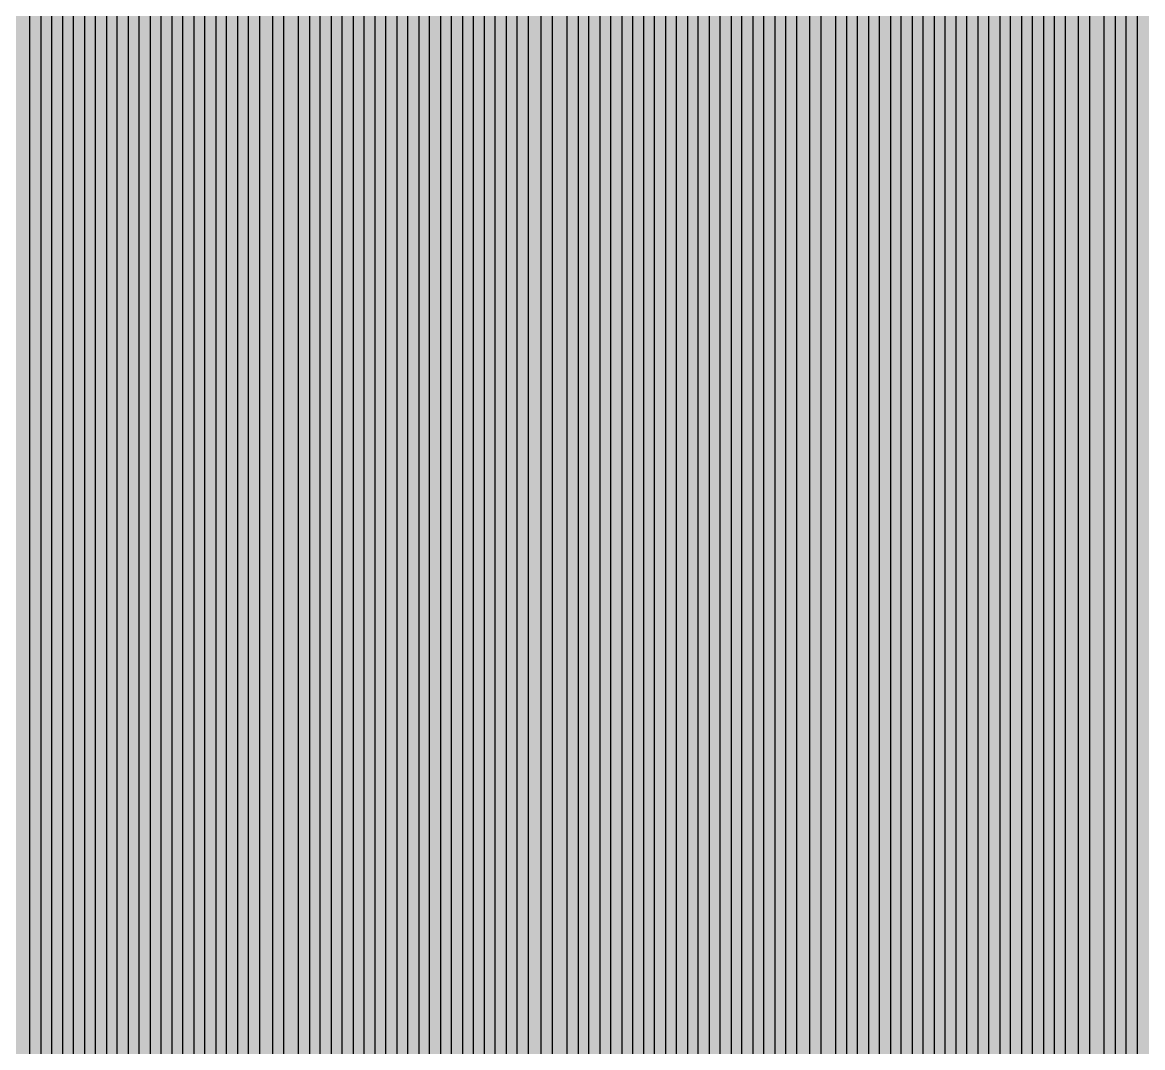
# Model space of a CAD drawing. Header units: metres. Extents: x -7220 to 10980, y -29667 to 1833.
# Drawn here: x 1880.4 to 2239, y -15556.4 to -15228.3 of the extents above; entities that cross this region are included whole.
import ezdxf

# ---------------------------------------------------------------- set-up
doc = ezdxf.new("R2010")
doc.units = ezdxf.units.M
doc.layers.add('Metal1', color=4, linetype='CONTINUOUS')
doc.layers.add('Polyimide', color=7, linetype='CONTINUOUS')

msp = doc.modelspace()

# ---------------------------------------------------------------- hatches: boundary and pattern name
at = {"layer": 'Polyimide'}
msp.add_hatch(color=7, dxfattribs=at).paths.add_polyline_path([(4099.45, -13861.55), (4142.64, -14152.77), (4214.18, -14438.35), (4313.36, -14715.55), (4439.24, -14981.69), (4590.59, -15234.21), (4765.97, -15470.68), (4963.68, -15688.82), (5181.82, -15886.53), (5418.29, -16061.91), (5670.81, -16213.26), (5936.95, -16339.14), (6214.15, -16438.32), (6499.73, -16509.85), (6790.95, -16553.05), (7085, -16567.5), (9980.38, -16567.5), (10058.79, -16571.35), (10136.45, -16582.87), (10212.6, -16601.95), (10286.52, -16628.4), (10357.49, -16661.96), (10424.83, -16702.32), (10487.89, -16749.09), (10546.06, -16801.81), (10598.78, -16859.98), (10645.55, -16923.04), (10685.91, -16990.38), (10719.48, -17061.35), (10745.93, -17135.27), (10765, -17211.43), (10776.52, -17289.08), (10780.38, -17367.5), (10780.38, -21957.3), (10741.61, -22012.91), (10705.97, -22070.59), (10673.58, -22130.14), (10644.53, -22191.39), (10618.92, -22254.16), (10596.82, -22318.25), (10578.3, -22383.46), (10563.41, -22449.6), (10552.21, -22516.46), (10544.72, -22583.84), (10540.97, -22651.53), (10540.97, -22719.32), (10544.72, -22787.01), (10552.21, -22854.38), (10563.41, -22921.24), (10578.3, -22987.38), (10596.82, -23052.6), (10618.92, -23116.68), (10644.53, -23179.45), (10673.58, -23240.71), (10705.97, -23300.26), (10741.61, -23357.93), (10780.38, -23413.54), (10780.38, -28667.5), (10776.52, -28745.91), (10765, -28823.57), (10745.93, -28899.73), (10719.48, -28973.65), (10685.91, -29044.62), (10645.55, -29111.96), (10598.78, -29175.01), (10546.06, -29233.19), (10487.89, -29285.91), (10424.83, -29332.68), (10357.49, -29373.04), (10286.52, -29406.6), (10212.6, -29433.05), (10136.45, -29452.13), (10058.79, -29463.65), (9980.38, -29467.5), (-6219.63, -29467.5), (-6298.04, -29463.65), (-6375.7, -29452.13), (-6451.85, -29433.05), (-6525.77, -29406.6), (-6596.74, -29373.04), (-6664.08, -29332.68), (-6727.14, -29285.91), (-6785.31, -29233.19), (-6838.03, -29175.01), (-6884.8, -29111.96), (-6925.16, -29044.62), (-6958.73, -28973.65), (-6985.18, -28899.73), (-7004.25, -28823.57), (-7015.77, -28745.91), (-7019.63, -28667.5), (-7019.63, -23426.32), (-6979.36, -23370.07), (-6942.33, -23311.63), (-6908.66, -23251.2), (-6878.45, -23188.96), (-6851.81, -23125.12), (-6828.81, -23059.88), (-6809.53, -22993.44), (-6794.04, -22926.02), (-6782.37, -22857.83), (-6774.57, -22789.09), (-6770.67, -22720.02), (-6770.67, -22650.84), (-6774.57, -22581.77), (-6782.37, -22513.03), (-6794.04, -22444.84), (-6809.53, -22377.42), (-6828.81, -22310.98), (-6851.81, -22245.74), (-6878.45, -22181.89), (-6908.66, -22119.66), (-6942.33, -22059.22), (-6979.36, -22000.79), (-7019.63, -21944.54), (-7019.63, -17367.5), (-7015.77, -17289.08), (-7004.25, -17211.43), (-6985.18, -17135.27), (-6958.73, -17061.35), (-6925.16, -16990.38), (-6884.8, -16923.04), (-6838.03, -16859.98), (-6785.31, -16801.81), (-6727.14, -16749.09), (-6664.08, -16702.32), (-6596.74, -16661.96), (-6525.77, -16628.4), (-6451.85, -16601.95), (-6375.7, -16582.87), (-6298.04, -16571.35), (-6219.63, -16567.5), (-3314, -16567.5), (-3019.95, -16553.05), (-2728.73, -16509.85), (-2443.15, -16438.32), (-2165.95, -16339.14), (-1899.81, -16213.26), (-1647.29, -16061.91), (-1410.82, -15886.53), (-1192.68, -15688.82), (-994.97, -15470.68), (-819.59, -15234.21), (-668.24, -14981.69), (-542.36, -14715.55), (-443.18, -14438.35), (-371.64, -14152.77), (-328.45, -13861.55), (-314, -13567.5), (-314, -13373.48), (-317.45, -13328.11), (-327.72, -13283.78), (-344.58, -13241.52), (-367.63, -13202.3), (-396.35, -13167.01), (-430.08, -13136.47), (-468.03, -13111.38), (-509.35, -13092.32), (-509.35, -13092.32), (-578.18, -13061.27), (-642.2, -13021.24), (-700.26, -12972.96), (-751.3, -12917.31), (-794.39, -12855.3), (-828.74, -12788.06), (-853.73, -12716.8), (-868.91, -12642.84), (-874, -12567.5), (-868.91, -12492.16), (-853.73, -12418.19), (-828.74, -12346.94), (-794.39, -12279.7), (-751.3, -12217.69), (-700.26, -12162.04), (-642.2, -12113.76), (-578.18, -12073.73), (-509.35, -12042.68), (-509.35, -12042.68), (-468.03, -12023.62), (-430.08, -11998.53), (-396.35, -11967.99), (-367.63, -11932.7), (-344.58, -11893.47), (-327.72, -11851.21), (-317.45, -11806.89), (-314, -11761.52), (-314, -11074.31), (-317.45, -11028.94), (-327.72, -10984.62), (-344.58, -10942.36), (-367.63, -10903.13), (-396.35, -10867.84), (-430.08, -10837.3), (-468.03, -10812.21), (-509.35, -10793.16), (-509.35, -10793.16), (-578.18, -10762.1), (-642.2, -10722.07), (-700.26, -10673.8), (-751.3, -10618.15), (-794.39, -10556.13), (-828.74, -10488.89), (-853.73, -10417.64), (-868.91, -10343.67), (-874, -10268.33), (-868.91, -10192.99), (-853.73, -10119.03), (-828.74, -10047.77), (-794.39, -9980.53), (-751.3, -9918.52), (-700.26, -9862.87), (-642.2, -9814.59), (-578.18, -9774.56), (-509.35, -9743.51), (-509.35, -9743.51), (-468.03, -9724.45), (-430.08, -9699.36), (-396.35, -9668.82), (-367.63, -9633.53), (-344.58, -9594.31), (-327.72, -9552.05), (-317.45, -9507.72), (-314, -9462.35), (-314, -8775.14), (-317.45, -8729.78), (-327.72, -8685.45), (-344.58, -8643.19), (-367.63, -8603.96), (-396.35, -8568.68), (-430.08, -8538.14), (-468.03, -8513.05), (-509.35, -8493.99), (-509.35, -8493.99), (-578.18, -8462.94), (-642.2, -8422.91), (-700.26, -8374.63), (-751.3, -8318.98), (-794.39, -8256.97), (-828.74, -8189.73), (-853.73, -8118.47), (-868.91, -8044.5), (-874, -7969.17), (-868.91, -7893.83), (-853.73, -7819.86), (-828.74, -7748.61), (-794.39, -7681.36), (-751.3, -7619.35), (-700.26, -7563.7), (-642.2, -7515.42), (-578.18, -7475.4), (-509.35, -7444.34), (-509.35, -7444.34), (-468.03, -7425.28), (-430.08, -7400.2), (-396.35, -7369.66), (-367.63, -7334.37), (-344.58, -7295.14), (-327.72, -7252.88), (-317.45, -7208.56), (-314, -7163.19), (-314, -6475.98), (-317.45, -6430.61), (-327.72, -6386.29), (-344.58, -6344.02), (-367.63, -6304.8), (-396.35, -6269.51), (-430.08, -6238.97), (-468.03, -6213.88), (-509.35, -6194.82), (-509.35, -6194.82), (-578.18, -6163.77), (-642.2, -6123.74), (-700.26, -6075.46), (-751.3, -6019.81), (-794.39, -5957.8), (-828.74, -5890.56), (-853.73, -5819.31), (-868.91, -5745.34), (-874, -5670), (-868.91, -5594.66), (-853.73, -5520.69), (-828.74, -5449.44), (-794.39, -5382.2), (-751.3, -5320.19), (-700.26, -5264.54), (-642.2, -5216.26), (-578.18, -5176.23), (-509.35, -5145.18), (-509.35, -5145.18), (-468.03, -5126.12), (-430.08, -5101.03), (-396.35, -5070.49), (-367.63, -5035.2), (-344.58, -4995.98), (-327.72, -4953.71), (-317.45, -4909.39), (-314, -4864.02), (-314, 380), (-314, 1532.5), (-269, 1532.5), (-268.78, 1525.63), (-268.1, 1518.79), (-266.98, 1512.02), (-265.42, 1505.32), (-263.43, 1498.75), (-261.01, 1492.32), (-258.17, 1486.06), (-254.93, 1480), (-251.3, 1474.17), (-247.3, 1468.58), (-242.94, 1463.27), (-238.25, 1458.25), (-233.23, 1453.56), (-227.92, 1449.2), (-222.33, 1445.2), (-216.5, 1441.57), (-210.44, 1438.33), (-204.18, 1435.49), (-197.75, 1433.07), (-191.18, 1431.08), (-184.48, 1429.52), (-177.71, 1428.4), (-170.87, 1427.72), (-164, 1427.5), (-157.13, 1427.72), (-150.29, 1428.4), (-143.52, 1429.52), (-136.82, 1431.08), (-130.25, 1433.07), (-123.82, 1435.49), (-117.56, 1438.33), (-111.5, 1441.57), (-105.67, 1445.2), (-100.08, 1449.2), (-94.77, 1453.56), (-89.75, 1458.25), (-85.06, 1463.27), (-80.7, 1468.58), (-76.7, 1474.17), (-73.07, 1480), (-69.83, 1486.06), (-66.99, 1492.32), (-64.57, 1498.75), (-62.58, 1505.32), (-61.02, 1512.02), (-59.9, 1518.79), (-59.22, 1525.63), (-59, 1532.5), (1786, 1532.5), (3835, 1532.5), (3835.21, 1539.04), (3835.86, 1545.55), (3836.92, 1552.01), (3838.41, 1558.38), (3840.31, 1564.64), (3842.61, 1570.77), (3845.31, 1576.73), (3848.4, 1582.5), (3851.85, 1588.06), (3855.66, 1593.38), (3859.82, 1598.43), (3864.29, 1603.21), (3869.07, 1607.68), (3874.12, 1611.84), (3879.44, 1615.65), (3885, 1619.1), (3890.77, 1622.19), (3896.73, 1624.89), (3902.86, 1627.19), (3909.12, 1629.09), (3915.49, 1630.58), (3921.95, 1631.64), (3928.46, 1632.29), (3935, 1632.5), (3941.54, 1632.29), (3948.05, 1631.64), (3954.51, 1630.58), (3960.88, 1629.09), (3967.14, 1627.19), (3973.27, 1624.89), (3979.23, 1622.19), (3985, 1619.1), (3990.56, 1615.65), (3995.88, 1611.84), (4000.93, 1607.68), (4005.71, 1603.21), (4010.18, 1598.43), (4014.34, 1593.38), (4018.15, 1588.06), (4021.6, 1582.5), (4024.69, 1576.73), (4027.39, 1570.77), (4029.69, 1564.64), (4031.59, 1558.38), (4033.08, 1552.01), (4034.14, 1545.55), (4034.79, 1539.04), (4035, 1532.5), (4085, 1532.5), (4085, 380), (4085, 330), (4085, -4864.02), (4088.45, -4909.39), (4098.72, -4953.71), (4115.58, -4995.98), (4138.63, -5035.2), (4167.35, -5070.49), (4201.08, -5101.03), (4239.03, -5126.12), (4280.35, -5145.18), (4280.35, -5145.18), (4349.18, -5176.23), (4413.2, -5216.26), (4471.26, -5264.54), (4522.3, -5320.19), (4565.39, -5382.2), (4599.74, -5449.44), (4624.73, -5520.69), (4639.91, -5594.66), (4645, -5670), (4639.91, -5745.34), (4624.73, -5819.31), (4599.74, -5890.56), (4565.39, -5957.8), (4522.3, -6019.81), (4471.26, -6075.46), (4413.2, -6123.74), (4349.18, -6163.77), (4280.35, -6194.82), (4239.03, -6213.88), (4201.08, -6238.97), (4167.35, -6269.51), (4138.63, -6304.8), (4115.58, -6344.02), (4098.72, -6386.29), (4088.45, -6430.61), (4085, -6475.98), (4085, -13567.5), (4099.45, -13861.55)])

# ---------------------------------------------------------------- linework, layer by layer
at = {"layer": 'Metal1'}
for points in [[(1882.75, -15575.7), (1882.75, -15552.84), (1882.75, -15529.98), (1882.75, -15507.13), (1882.75, -15484.27), (1882.75, -15461.41), (1882.75, -15438.56), (1882.75, -15415.7), (1882.75, -15392.84), (1882.75, -15369.99), (1882.75, -15347.13), (1882.75, -15324.27), (1882.75, -15301.42), (1882.75, -15278.56), (1882.75, -15255.7), (1882.75, -15232.85), (1882.75, -15209.99)], [(1886.25, -15209.99), (1886.25, -15232.85), (1886.25, -15255.7), (1886.25, -15278.56), (1886.25, -15301.42), (1886.25, -15324.27), (1886.25, -15347.13), (1886.25, -15369.99), (1886.25, -15392.84), (1886.25, -15415.7), (1886.25, -15438.56), (1886.25, -15461.41), (1886.25, -15484.27), (1886.25, -15507.13), (1886.25, -15529.98), (1886.25, -15552.84), (1886.25, -15575.7)], [(1889.75, -15575.7), (1889.75, -15552.84), (1889.75, -15529.98), (1889.75, -15507.13), (1889.75, -15484.27), (1889.75, -15461.41), (1889.75, -15438.56), (1889.75, -15415.7), (1889.75, -15392.84), (1889.75, -15369.99), (1889.75, -15347.13), (1889.75, -15324.27), (1889.75, -15301.42), (1889.75, -15278.56), (1889.75, -15255.7), (1889.75, -15232.85), (1889.75, -15209.99)], [(1893.25, -15209.99), (1893.25, -15232.85), (1893.25, -15255.7), (1893.25, -15278.56), (1893.25, -15301.42), (1893.25, -15324.27), (1893.25, -15347.13), (1893.25, -15369.99), (1893.25, -15392.84), (1893.25, -15415.7), (1893.25, -15438.56), (1893.25, -15461.41), (1893.25, -15484.27), (1893.25, -15507.13), (1893.25, -15529.98), (1893.25, -15552.84), (1893.25, -15575.7)], [(1896.75, -15575.7), (1896.75, -15552.84), (1896.75, -15529.98), (1896.75, -15507.13), (1896.75, -15484.27), (1896.75, -15461.41), (1896.75, -15438.56), (1896.75, -15415.7), (1896.75, -15392.84), (1896.75, -15369.99), (1896.75, -15347.13), (1896.75, -15324.27), (1896.75, -15301.42), (1896.75, -15278.56), (1896.75, -15255.7), (1896.75, -15232.85), (1896.75, -15209.99)], [(1900.25, -15209.99), (1900.25, -15232.85), (1900.25, -15255.7), (1900.25, -15278.56), (1900.25, -15301.42), (1900.25, -15324.27), (1900.25, -15347.13), (1900.25, -15369.99), (1900.25, -15392.84), (1900.25, -15415.7), (1900.25, -15438.56), (1900.25, -15461.41), (1900.25, -15484.27), (1900.25, -15507.13), (1900.25, -15529.98), (1900.25, -15552.84), (1900.25, -15575.7)], [(1903.75, -15575.7), (1903.75, -15552.84), (1903.75, -15529.98), (1903.75, -15507.13), (1903.75, -15484.27), (1903.75, -15461.41), (1903.75, -15438.56), (1903.75, -15415.7), (1903.75, -15392.84), (1903.75, -15369.99), (1903.75, -15347.13), (1903.75, -15324.27), (1903.75, -15301.42), (1903.75, -15278.56), (1903.75, -15255.7), (1903.75, -15232.85), (1903.75, -15209.99)], [(1907.25, -15209.99), (1907.25, -15232.85), (1907.25, -15255.7), (1907.25, -15278.56), (1907.25, -15301.42), (1907.25, -15324.27), (1907.25, -15347.13), (1907.25, -15369.99), (1907.25, -15392.84), (1907.25, -15415.7), (1907.25, -15438.56), (1907.25, -15461.41), (1907.25, -15484.27), (1907.25, -15507.13), (1907.25, -15529.98), (1907.25, -15552.84), (1907.25, -15575.7)], [(1910.75, -15575.7), (1910.75, -15552.84), (1910.75, -15529.98), (1910.75, -15507.13), (1910.75, -15484.27), (1910.75, -15461.41), (1910.75, -15438.56), (1910.75, -15415.7), (1910.75, -15392.84), (1910.75, -15369.99), (1910.75, -15347.13), (1910.75, -15324.27), (1910.75, -15301.42), (1910.75, -15278.56), (1910.75, -15255.7), (1910.75, -15232.85), (1910.75, -15209.99)], [(1914.25, -15209.99), (1914.25, -15232.85), (1914.25, -15255.7), (1914.25, -15278.56), (1914.25, -15301.42), (1914.25, -15324.27), (1914.25, -15347.13), (1914.25, -15369.99), (1914.25, -15392.84), (1914.25, -15415.7), (1914.25, -15438.56), (1914.25, -15461.41), (1914.25, -15484.27), (1914.25, -15507.13), (1914.25, -15529.98), (1914.25, -15552.84), (1914.25, -15575.7)], [(1917.75, -15575.7), (1917.75, -15552.84), (1917.75, -15529.98), (1917.75, -15507.13), (1917.75, -15484.27), (1917.75, -15461.41), (1917.75, -15438.56), (1917.75, -15415.7), (1917.75, -15392.84), (1917.75, -15369.99), (1917.75, -15347.13), (1917.75, -15324.27), (1917.75, -15301.42), (1917.75, -15278.56), (1917.75, -15255.7), (1917.75, -15232.85), (1917.75, -15209.99)], [(1921.25, -15209.99), (1921.25, -15232.85), (1921.25, -15255.7), (1921.25, -15278.56), (1921.25, -15301.42), (1921.25, -15324.27), (1921.25, -15347.13), (1921.25, -15369.99), (1921.25, -15392.84), (1921.25, -15415.7), (1921.25, -15438.56), (1921.25, -15461.41), (1921.25, -15484.27), (1921.25, -15507.13), (1921.25, -15529.98), (1921.25, -15552.84), (1921.25, -15575.7)], [(1924.75, -15575.7), (1924.75, -15552.84), (1924.75, -15529.98), (1924.75, -15507.13), (1924.75, -15484.27), (1924.75, -15461.41), (1924.75, -15438.56), (1924.75, -15415.7), (1924.75, -15392.84), (1924.75, -15369.99), (1924.75, -15347.13), (1924.75, -15324.27), (1924.75, -15301.42), (1924.75, -15278.56), (1924.75, -15255.7), (1924.75, -15232.85), (1924.75, -15209.99)], [(1928.25, -15209.99), (1928.25, -15232.85), (1928.25, -15255.7), (1928.25, -15278.56), (1928.25, -15301.42), (1928.25, -15324.27), (1928.25, -15347.13), (1928.25, -15369.99), (1928.25, -15392.84), (1928.25, -15415.7), (1928.25, -15438.56), (1928.25, -15461.41), (1928.25, -15484.27), (1928.25, -15507.13), (1928.25, -15529.98), (1928.25, -15552.84), (1928.25, -15575.7)], [(1931.75, -15575.7), (1931.75, -15552.84), (1931.75, -15529.98), (1931.75, -15507.13), (1931.75, -15484.27), (1931.75, -15461.41), (1931.75, -15438.56), (1931.75, -15415.7), (1931.75, -15392.84), (1931.75, -15369.99), (1931.75, -15347.13), (1931.75, -15324.27), (1931.75, -15301.42), (1931.75, -15278.56), (1931.75, -15255.7), (1931.75, -15232.85), (1931.75, -15209.99)], [(1935.25, -15209.99), (1935.25, -15232.85), (1935.25, -15255.7), (1935.25, -15278.56), (1935.25, -15301.42), (1935.25, -15324.27), (1935.25, -15347.13), (1935.25, -15369.99), (1935.25, -15392.84), (1935.25, -15415.7), (1935.25, -15438.56), (1935.25, -15461.41), (1935.25, -15484.27), (1935.25, -15507.13), (1935.25, -15529.98), (1935.25, -15552.84), (1935.25, -15575.7)], [(1938.75, -15575.7), (1938.75, -15552.84), (1938.75, -15529.98), (1938.75, -15507.13), (1938.75, -15484.27), (1938.75, -15461.41), (1938.75, -15438.56), (1938.75, -15415.7), (1938.75, -15392.84), (1938.75, -15369.99), (1938.75, -15347.13), (1938.75, -15324.27), (1938.75, -15301.42), (1938.75, -15278.56), (1938.75, -15255.7), (1938.75, -15232.85), (1938.75, -15209.99)], [(1942.25, -15209.99), (1942.25, -15232.85), (1942.25, -15255.7), (1942.25, -15278.56), (1942.25, -15301.42), (1942.25, -15324.27), (1942.25, -15347.13), (1942.25, -15369.99), (1942.25, -15392.84), (1942.25, -15415.7), (1942.25, -15438.56), (1942.25, -15461.41), (1942.25, -15484.27), (1942.25, -15507.13), (1942.25, -15529.98), (1942.25, -15552.84), (1942.25, -15575.7)], [(1945.75, -15575.7), (1945.75, -15552.84), (1945.75, -15529.98), (1945.75, -15507.13), (1945.75, -15484.27), (1945.75, -15461.41), (1945.75, -15438.56), (1945.75, -15415.7), (1945.75, -15392.84), (1945.75, -15369.99), (1945.75, -15347.13), (1945.75, -15324.27), (1945.75, -15301.42), (1945.75, -15278.56), (1945.75, -15255.7), (1945.75, -15232.85), (1945.75, -15209.99)], [(1949.25, -15209.99), (1949.25, -15232.85), (1949.25, -15255.7), (1949.25, -15278.56), (1949.25, -15301.42), (1949.25, -15324.27), (1949.25, -15347.13), (1949.25, -15369.99), (1949.25, -15392.84), (1949.25, -15415.7), (1949.25, -15438.56), (1949.25, -15461.41), (1949.25, -15484.27), (1949.25, -15507.13), (1949.25, -15529.98), (1949.25, -15552.84), (1949.25, -15575.7)], [(1952.75, -15575.7), (1952.75, -15552.84), (1952.75, -15529.98), (1952.75, -15507.13), (1952.75, -15484.27), (1952.75, -15461.41), (1952.75, -15438.56), (1952.75, -15415.7), (1952.75, -15392.84), (1952.75, -15369.99), (1952.75, -15347.13), (1952.75, -15324.27), (1952.75, -15301.42), (1952.75, -15278.56), (1952.75, -15255.7), (1952.75, -15232.85), (1952.75, -15209.99)], [(1956.25, -15209.99), (1956.25, -15232.85), (1956.25, -15255.7), (1956.25, -15278.56), (1956.25, -15301.42), (1956.25, -15324.27), (1956.25, -15347.13), (1956.25, -15369.99), (1956.25, -15392.84), (1956.25, -15415.7), (1956.25, -15438.56), (1956.25, -15461.41), (1956.25, -15484.27), (1956.25, -15507.13), (1956.25, -15529.98), (1956.25, -15552.84), (1956.25, -15575.7)], [(1960.5, -15575.7), (1960.5, -15552.84), (1960.5, -15529.98), (1960.5, -15507.13), (1960.5, -15484.27), (1960.5, -15461.41), (1960.5, -15438.56), (1960.5, -15415.7), (1960.5, -15392.84), (1960.5, -15369.99), (1960.5, -15347.13), (1960.5, -15324.27), (1960.5, -15301.42), (1960.5, -15278.56), (1960.5, -15255.7), (1960.5, -15232.85), (1960.5, -15209.99)], [(1964, -15209.99), (1964, -15232.85), (1964, -15255.7), (1964, -15278.56), (1964, -15301.42), (1964, -15324.27), (1964, -15347.13), (1964, -15369.99), (1964, -15392.84), (1964, -15415.7), (1964, -15438.56), (1964, -15461.41), (1964, -15484.27), (1964, -15507.13), (1964, -15529.98), (1964, -15552.84), (1964, -15575.7)], [(1968.75, -15575.7), (1968.75, -15552.84), (1968.75, -15529.98), (1968.75, -15507.13), (1968.75, -15484.27), (1968.75, -15461.41), (1968.75, -15438.56), (1968.75, -15415.7), (1968.75, -15392.84), (1968.75, -15369.99), (1968.75, -15347.13), (1968.75, -15324.27), (1968.75, -15301.42), (1968.75, -15278.56), (1968.75, -15255.7), (1968.75, -15232.85), (1968.75, -15209.99)], [(1972.25, -15209.99), (1972.25, -15232.85), (1972.25, -15255.7), (1972.25, -15278.56), (1972.25, -15301.42), (1972.25, -15324.27), (1972.25, -15347.13), (1972.25, -15369.99), (1972.25, -15392.84), (1972.25, -15415.7), (1972.25, -15438.56), (1972.25, -15461.41), (1972.25, -15484.27), (1972.25, -15507.13), (1972.25, -15529.98), (1972.25, -15552.84), (1972.25, -15575.7)], [(1975.75, -15575.7), (1975.75, -15552.84), (1975.75, -15529.98), (1975.75, -15507.13), (1975.75, -15484.27), (1975.75, -15461.41), (1975.75, -15438.56), (1975.75, -15415.7), (1975.75, -15392.84), (1975.75, -15369.99), (1975.75, -15347.13), (1975.75, -15324.27), (1975.75, -15301.42), (1975.75, -15278.56), (1975.75, -15255.7), (1975.75, -15232.85), (1975.75, -15209.99)], [(1979.25, -15209.99), (1979.25, -15232.85), (1979.25, -15255.7), (1979.25, -15278.56), (1979.25, -15301.42), (1979.25, -15324.27), (1979.25, -15347.13), (1979.25, -15369.99), (1979.25, -15392.84), (1979.25, -15415.7), (1979.25, -15438.56), (1979.25, -15461.41), (1979.25, -15484.27), (1979.25, -15507.13), (1979.25, -15529.98), (1979.25, -15552.84), (1979.25, -15575.7)], [(1982.75, -15575.7), (1982.75, -15552.84), (1982.75, -15529.98), (1982.75, -15507.13), (1982.75, -15484.27), (1982.75, -15461.41), (1982.75, -15438.56), (1982.75, -15415.7), (1982.75, -15392.84), (1982.75, -15369.99), (1982.75, -15347.13), (1982.75, -15324.27), (1982.75, -15301.42), (1982.75, -15278.56), (1982.75, -15255.7), (1982.75, -15232.85), (1982.75, -15209.99)], [(1986.25, -15209.99), (1986.25, -15232.85), (1986.25, -15255.7), (1986.25, -15278.56), (1986.25, -15301.42), (1986.25, -15324.27), (1986.25, -15347.13), (1986.25, -15369.99), (1986.25, -15392.84), (1986.25, -15415.7), (1986.25, -15438.56), (1986.25, -15461.41), (1986.25, -15484.27), (1986.25, -15507.13), (1986.25, -15529.98), (1986.25, -15552.84), (1986.25, -15575.7)], [(1989.75, -15575.7), (1989.75, -15552.84), (1989.75, -15529.98), (1989.75, -15507.13), (1989.75, -15484.27), (1989.75, -15461.41), (1989.75, -15438.56), (1989.75, -15415.7), (1989.75, -15392.84), (1989.75, -15369.99), (1989.75, -15347.13), (1989.75, -15324.27), (1989.75, -15301.42), (1989.75, -15278.56), (1989.75, -15255.7), (1989.75, -15232.85), (1989.75, -15209.99)], [(1993.25, -15209.99), (1993.25, -15232.85), (1993.25, -15255.7), (1993.25, -15278.56), (1993.25, -15301.42), (1993.25, -15324.27), (1993.25, -15347.13), (1993.25, -15369.99), (1993.25, -15392.84), (1993.25, -15415.7), (1993.25, -15438.56), (1993.25, -15461.41), (1993.25, -15484.27), (1993.25, -15507.13), (1993.25, -15529.98), (1993.25, -15552.84), (1993.25, -15575.7)], [(1996.75, -15575.7), (1996.75, -15552.84), (1996.75, -15529.98), (1996.75, -15507.13), (1996.75, -15484.27), (1996.75, -15461.41), (1996.75, -15438.56), (1996.75, -15415.7), (1996.75, -15392.84), (1996.75, -15369.99), (1996.75, -15347.13), (1996.75, -15324.27), (1996.75, -15301.42), (1996.75, -15278.56), (1996.75, -15255.7), (1996.75, -15232.85), (1996.75, -15209.99)], [(2000.25, -15209.99), (2000.25, -15232.85), (2000.25, -15255.7), (2000.25, -15278.56), (2000.25, -15301.42), (2000.25, -15324.27), (2000.25, -15347.13), (2000.25, -15369.99), (2000.25, -15392.84), (2000.25, -15415.7), (2000.25, -15438.56), (2000.25, -15461.41), (2000.25, -15484.27), (2000.25, -15507.13), (2000.25, -15529.98), (2000.25, -15552.84), (2000.25, -15575.7)], [(2003.75, -15575.7), (2003.75, -15552.84), (2003.75, -15529.98), (2003.75, -15507.13), (2003.75, -15484.27), (2003.75, -15461.41), (2003.75, -15438.56), (2003.75, -15415.7), (2003.75, -15392.84), (2003.75, -15369.99), (2003.75, -15347.13), (2003.75, -15324.27), (2003.75, -15301.42), (2003.75, -15278.56), (2003.75, -15255.7), (2003.75, -15232.85), (2003.75, -15209.99)], [(2007.25, -15209.99), (2007.25, -15232.85), (2007.25, -15255.7), (2007.25, -15278.56), (2007.25, -15301.42), (2007.25, -15324.27), (2007.25, -15347.13), (2007.25, -15369.99), (2007.25, -15392.84), (2007.25, -15415.7), (2007.25, -15438.56), (2007.25, -15461.41), (2007.25, -15484.27), (2007.25, -15507.13), (2007.25, -15529.98), (2007.25, -15552.84), (2007.25, -15575.7)], [(2010.75, -15575.7), (2010.75, -15552.84), (2010.75, -15529.98), (2010.75, -15507.13), (2010.75, -15484.27), (2010.75, -15461.41), (2010.75, -15438.56), (2010.75, -15415.7), (2010.75, -15392.84), (2010.75, -15369.99), (2010.75, -15347.13), (2010.75, -15324.27), (2010.75, -15301.42), (2010.75, -15278.56), (2010.75, -15255.7), (2010.75, -15232.85), (2010.75, -15209.99)], [(2014.25, -15209.99), (2014.25, -15232.85), (2014.25, -15255.7), (2014.25, -15278.56), (2014.25, -15301.42), (2014.25, -15324.27), (2014.25, -15347.13), (2014.25, -15369.99), (2014.25, -15392.84), (2014.25, -15415.7), (2014.25, -15438.56), (2014.25, -15461.41), (2014.25, -15484.27), (2014.25, -15507.13), (2014.25, -15529.98), (2014.25, -15552.84), (2014.25, -15575.7)], [(2017.75, -15575.7), (2017.75, -15552.84), (2017.75, -15529.98), (2017.75, -15507.13), (2017.75, -15484.27), (2017.75, -15461.41), (2017.75, -15438.56), (2017.75, -15415.7), (2017.75, -15392.84), (2017.75, -15369.99), (2017.75, -15347.13), (2017.75, -15324.27), (2017.75, -15301.42), (2017.75, -15278.56), (2017.75, -15255.7), (2017.75, -15232.85), (2017.75, -15209.99)], [(2021.25, -15209.99), (2021.25, -15232.85), (2021.25, -15255.7), (2021.25, -15278.56), (2021.25, -15301.42), (2021.25, -15324.27), (2021.25, -15347.13), (2021.25, -15369.99), (2021.25, -15392.84), (2021.25, -15415.7), (2021.25, -15438.56), (2021.25, -15461.41), (2021.25, -15484.27), (2021.25, -15507.13), (2021.25, -15529.98), (2021.25, -15552.84), (2021.25, -15575.7)], [(2024.75, -15575.7), (2024.75, -15552.84), (2024.75, -15529.98), (2024.75, -15507.13), (2024.75, -15484.27), (2024.75, -15461.41), (2024.75, -15438.56), (2024.75, -15415.7), (2024.75, -15392.84), (2024.75, -15369.99), (2024.75, -15347.13), (2024.75, -15324.27), (2024.75, -15301.42), (2024.75, -15278.56), (2024.75, -15255.7), (2024.75, -15232.85), (2024.75, -15209.99)], [(2028.25, -15209.99), (2028.25, -15232.85), (2028.25, -15255.7), (2028.25, -15278.56), (2028.25, -15301.42), (2028.25, -15324.27), (2028.25, -15347.13), (2028.25, -15369.99), (2028.25, -15392.84), (2028.25, -15415.7), (2028.25, -15438.56), (2028.25, -15461.41), (2028.25, -15484.27), (2028.25, -15507.13), (2028.25, -15529.98), (2028.25, -15552.84), (2028.25, -15575.7)], [(2031.75, -15575.7), (2031.75, -15552.84), (2031.75, -15529.98), (2031.75, -15507.13), (2031.75, -15484.27), (2031.75, -15461.41), (2031.75, -15438.56), (2031.75, -15415.7), (2031.75, -15392.84), (2031.75, -15369.99), (2031.75, -15347.13), (2031.75, -15324.27), (2031.75, -15301.42), (2031.75, -15278.56), (2031.75, -15255.7), (2031.75, -15232.85), (2031.75, -15209.99)], [(2035.25, -15209.99), (2035.25, -15232.85), (2035.25, -15255.7), (2035.25, -15278.56), (2035.25, -15301.42), (2035.25, -15324.27), (2035.25, -15347.13), (2035.25, -15369.99), (2035.25, -15392.84), (2035.25, -15415.7), (2035.25, -15438.56), (2035.25, -15461.41), (2035.25, -15484.27), (2035.25, -15507.13), (2035.25, -15529.98), (2035.25, -15552.84), (2035.25, -15575.7)], [(2038.75, -15575.7), (2038.75, -15552.84), (2038.75, -15529.98), (2038.75, -15507.13), (2038.75, -15484.27), (2038.75, -15461.41), (2038.75, -15438.56), (2038.75, -15415.7), (2038.75, -15392.84), (2038.75, -15369.99), (2038.75, -15347.13), (2038.75, -15324.27), (2038.75, -15301.42), (2038.75, -15278.56), (2038.75, -15255.7), (2038.75, -15232.85), (2038.75, -15209.99)], [(2042.25, -15209.99), (2042.25, -15232.85), (2042.25, -15255.7), (2042.25, -15278.56), (2042.25, -15301.42), (2042.25, -15324.27), (2042.25, -15347.13), (2042.25, -15369.99), (2042.25, -15392.84), (2042.25, -15415.7), (2042.25, -15438.56), (2042.25, -15461.41), (2042.25, -15484.27), (2042.25, -15507.13), (2042.25, -15529.98), (2042.25, -15552.84), (2042.25, -15575.7)], [(2046.5, -15575.7), (2046.5, -15552.84), (2046.5, -15529.98), (2046.5, -15507.13), (2046.5, -15484.27), (2046.5, -15461.41), (2046.5, -15438.56), (2046.5, -15415.7), (2046.5, -15392.84), (2046.5, -15369.99), (2046.5, -15347.13), (2046.5, -15324.27), (2046.5, -15301.42), (2046.5, -15278.56), (2046.5, -15255.7), (2046.5, -15232.85), (2046.5, -15209.99)], [(2050, -15209.99), (2050, -15232.85), (2050, -15255.7), (2050, -15278.56), (2050, -15301.42), (2050, -15324.27), (2050, -15347.13), (2050, -15369.99), (2050, -15392.84), (2050, -15415.7), (2050, -15438.56), (2050, -15461.41), (2050, -15484.27), (2050, -15507.13), (2050, -15529.98), (2050, -15552.84), (2050, -15575.7)], [(2054.75, -15575.7), (2054.75, -15552.84), (2054.75, -15529.98), (2054.75, -15507.13), (2054.75, -15484.27), (2054.75, -15461.41), (2054.75, -15438.56), (2054.75, -15415.7), (2054.75, -15392.84), (2054.75, -15369.99), (2054.75, -15347.13), (2054.75, -15324.27), (2054.75, -15301.42), (2054.75, -15278.56), (2054.75, -15255.7), (2054.75, -15232.85), (2054.75, -15209.99)], [(2058.25, -15209.99), (2058.25, -15232.85), (2058.25, -15255.7), (2058.25, -15278.56), (2058.25, -15301.42), (2058.25, -15324.27), (2058.25, -15347.13), (2058.25, -15369.99), (2058.25, -15392.84), (2058.25, -15415.7), (2058.25, -15438.56), (2058.25, -15461.41), (2058.25, -15484.27), (2058.25, -15507.13), (2058.25, -15529.98), (2058.25, -15552.84), (2058.25, -15575.7)], [(2061.75, -15575.7), (2061.75, -15552.84), (2061.75, -15529.98), (2061.75, -15507.13), (2061.75, -15484.27), (2061.75, -15461.41), (2061.75, -15438.56), (2061.75, -15415.7), (2061.75, -15392.84), (2061.75, -15369.99), (2061.75, -15347.13), (2061.75, -15324.27), (2061.75, -15301.42), (2061.75, -15278.56), (2061.75, -15255.7), (2061.75, -15232.85), (2061.75, -15209.99)], [(2065.25, -15209.99), (2065.25, -15232.85), (2065.25, -15255.7), (2065.25, -15278.56), (2065.25, -15301.42), (2065.25, -15324.27), (2065.25, -15347.13), (2065.25, -15369.99), (2065.25, -15392.84), (2065.25, -15415.7), (2065.25, -15438.56), (2065.25, -15461.41), (2065.25, -15484.27), (2065.25, -15507.13), (2065.25, -15529.98), (2065.25, -15552.84), (2065.25, -15575.7)], [(2068.75, -15575.7), (2068.75, -15552.84), (2068.75, -15529.98), (2068.75, -15507.13), (2068.75, -15484.27), (2068.75, -15461.41), (2068.75, -15438.56), (2068.75, -15415.7), (2068.75, -15392.84), (2068.75, -15369.99), (2068.75, -15347.13), (2068.75, -15324.27), (2068.75, -15301.42), (2068.75, -15278.56), (2068.75, -15255.7), (2068.75, -15232.85), (2068.75, -15209.99)], [(2072.25, -15209.99), (2072.25, -15232.85), (2072.25, -15255.7), (2072.25, -15278.56), (2072.25, -15301.42), (2072.25, -15324.27), (2072.25, -15347.13), (2072.25, -15369.99), (2072.25, -15392.84), (2072.25, -15415.7), (2072.25, -15438.56), (2072.25, -15461.41), (2072.25, -15484.27), (2072.25, -15507.13), (2072.25, -15529.98), (2072.25, -15552.84), (2072.25, -15575.7)], [(2075.75, -15575.7), (2075.75, -15552.84), (2075.75, -15529.98), (2075.75, -15507.13), (2075.75, -15484.27), (2075.75, -15461.41), (2075.75, -15438.56), (2075.75, -15415.7), (2075.75, -15392.84), (2075.75, -15369.99), (2075.75, -15347.13), (2075.75, -15324.27), (2075.75, -15301.42), (2075.75, -15278.56), (2075.75, -15255.7), (2075.75, -15232.85), (2075.75, -15209.99)], [(2079.25, -15209.99), (2079.25, -15232.85), (2079.25, -15255.7), (2079.25, -15278.56), (2079.25, -15301.42), (2079.25, -15324.27), (2079.25, -15347.13), (2079.25, -15369.99), (2079.25, -15392.84), (2079.25, -15415.7), (2079.25, -15438.56), (2079.25, -15461.41), (2079.25, -15484.27), (2079.25, -15507.13), (2079.25, -15529.98), (2079.25, -15552.84), (2079.25, -15575.7)], [(2082.75, -15575.7), (2082.75, -15552.84), (2082.75, -15529.98), (2082.75, -15507.13), (2082.75, -15484.27), (2082.75, -15461.41), (2082.75, -15438.56), (2082.75, -15415.7), (2082.75, -15392.84), (2082.75, -15369.99), (2082.75, -15347.13), (2082.75, -15324.27), (2082.75, -15301.42), (2082.75, -15278.56), (2082.75, -15255.7), (2082.75, -15232.85), (2082.75, -15209.99)], [(2086.25, -15209.99), (2086.25, -15232.85), (2086.25, -15255.7), (2086.25, -15278.56), (2086.25, -15301.42), (2086.25, -15324.27), (2086.25, -15347.13), (2086.25, -15369.99), (2086.25, -15392.84), (2086.25, -15415.7), (2086.25, -15438.56), (2086.25, -15461.41), (2086.25, -15484.27), (2086.25, -15507.13), (2086.25, -15529.98), (2086.25, -15552.84), (2086.25, -15575.7)], [(2089.75, -15575.7), (2089.75, -15552.84), (2089.75, -15529.98), (2089.75, -15507.13), (2089.75, -15484.27), (2089.75, -15461.41), (2089.75, -15438.56), (2089.75, -15415.7), (2089.75, -15392.84), (2089.75, -15369.99), (2089.75, -15347.13), (2089.75, -15324.27), (2089.75, -15301.42), (2089.75, -15278.56), (2089.75, -15255.7), (2089.75, -15232.85), (2089.75, -15209.99)], [(2093.25, -15209.99), (2093.25, -15232.85), (2093.25, -15255.7), (2093.25, -15278.56), (2093.25, -15301.42), (2093.25, -15324.27), (2093.25, -15347.13), (2093.25, -15369.99), (2093.25, -15392.84), (2093.25, -15415.7), (2093.25, -15438.56), (2093.25, -15461.41), (2093.25, -15484.27), (2093.25, -15507.13), (2093.25, -15529.98), (2093.25, -15552.84), (2093.25, -15575.7)], [(2096.75, -15575.7), (2096.75, -15552.84), (2096.75, -15529.98), (2096.75, -15507.13), (2096.75, -15484.27), (2096.75, -15461.41), (2096.75, -15438.56), (2096.75, -15415.7), (2096.75, -15392.84), (2096.75, -15369.99), (2096.75, -15347.13), (2096.75, -15324.27), (2096.75, -15301.42), (2096.75, -15278.56), (2096.75, -15255.7), (2096.75, -15232.85), (2096.75, -15209.99)], [(2100.25, -15209.99), (2100.25, -15232.85), (2100.25, -15255.7), (2100.25, -15278.56), (2100.25, -15301.42), (2100.25, -15324.27), (2100.25, -15347.13), (2100.25, -15369.99), (2100.25, -15392.84), (2100.25, -15415.7), (2100.25, -15438.56), (2100.25, -15461.41), (2100.25, -15484.27), (2100.25, -15507.13), (2100.25, -15529.98), (2100.25, -15552.84), (2100.25, -15575.7)], [(2103.75, -15575.7), (2103.75, -15552.84), (2103.75, -15529.98), (2103.75, -15507.13), (2103.75, -15484.27), (2103.75, -15461.41), (2103.75, -15438.56), (2103.75, -15415.7), (2103.75, -15392.84), (2103.75, -15369.99), (2103.75, -15347.13), (2103.75, -15324.27), (2103.75, -15301.42), (2103.75, -15278.56), (2103.75, -15255.7), (2103.75, -15232.85), (2103.75, -15209.99)], [(2107.25, -15209.99), (2107.25, -15232.85), (2107.25, -15255.7), (2107.25, -15278.56), (2107.25, -15301.42), (2107.25, -15324.27), (2107.25, -15347.13), (2107.25, -15369.99), (2107.25, -15392.84), (2107.25, -15415.7), (2107.25, -15438.56), (2107.25, -15461.41), (2107.25, -15484.27), (2107.25, -15507.13), (2107.25, -15529.98), (2107.25, -15552.84), (2107.25, -15575.7)], [(2110.75, -15575.7), (2110.75, -15552.84), (2110.75, -15529.98), (2110.75, -15507.13), (2110.75, -15484.27), (2110.75, -15461.41), (2110.75, -15438.56), (2110.75, -15415.7), (2110.75, -15392.84), (2110.75, -15369.99), (2110.75, -15347.13), (2110.75, -15324.27), (2110.75, -15301.42), (2110.75, -15278.56), (2110.75, -15255.7), (2110.75, -15232.85), (2110.75, -15209.99)], [(2114.25, -15209.99), (2114.25, -15232.85), (2114.25, -15255.7), (2114.25, -15278.56), (2114.25, -15301.42), (2114.25, -15324.27), (2114.25, -15347.13), (2114.25, -15369.99), (2114.25, -15392.84), (2114.25, -15415.7), (2114.25, -15438.56), (2114.25, -15461.41), (2114.25, -15484.27), (2114.25, -15507.13), (2114.25, -15529.98), (2114.25, -15552.84), (2114.25, -15575.7)], [(2117.75, -15575.7), (2117.75, -15552.84), (2117.75, -15529.98), (2117.75, -15507.13), (2117.75, -15484.27), (2117.75, -15461.41), (2117.75, -15438.56), (2117.75, -15415.7), (2117.75, -15392.84), (2117.75, -15369.99), (2117.75, -15347.13), (2117.75, -15324.27), (2117.75, -15301.42), (2117.75, -15278.56), (2117.75, -15255.7), (2117.75, -15232.85), (2117.75, -15209.99)], [(2121.25, -15209.99), (2121.25, -15232.85), (2121.25, -15255.7), (2121.25, -15278.56), (2121.25, -15301.42), (2121.25, -15324.27), (2121.25, -15347.13), (2121.25, -15369.99), (2121.25, -15392.84), (2121.25, -15415.7), (2121.25, -15438.56), (2121.25, -15461.41), (2121.25, -15484.27), (2121.25, -15507.13), (2121.25, -15529.98), (2121.25, -15552.84), (2121.25, -15575.7)], [(2124.75, -15575.7), (2124.75, -15552.84), (2124.75, -15529.98), (2124.75, -15507.13), (2124.75, -15484.27), (2124.75, -15461.41), (2124.75, -15438.56), (2124.75, -15415.7), (2124.75, -15392.84), (2124.75, -15369.99), (2124.75, -15347.13), (2124.75, -15324.27), (2124.75, -15301.42), (2124.75, -15278.56), (2124.75, -15255.7), (2124.75, -15232.85), (2124.75, -15209.99)], [(2128.25, -15209.99), (2128.25, -15232.85), (2128.25, -15255.7), (2128.25, -15278.56), (2128.25, -15301.42), (2128.25, -15324.27), (2128.25, -15347.13), (2128.25, -15369.99), (2128.25, -15392.84), (2128.25, -15415.7), (2128.25, -15438.56), (2128.25, -15461.41), (2128.25, -15484.27), (2128.25, -15507.13), (2128.25, -15529.98), (2128.25, -15552.84), (2128.25, -15575.7)], [(2132.5, -15575.7), (2132.5, -15552.84), (2132.5, -15529.98), (2132.5, -15507.13), (2132.5, -15484.27), (2132.5, -15461.41), (2132.5, -15438.56), (2132.5, -15415.7), (2132.5, -15392.84), (2132.5, -15369.99), (2132.5, -15347.13), (2132.5, -15324.27), (2132.5, -15301.42), (2132.5, -15278.56), (2132.5, -15255.7), (2132.5, -15232.85), (2132.5, -15209.99)], [(2136, -15209.99), (2136, -15232.85), (2136, -15255.7), (2136, -15278.56), (2136, -15301.42), (2136, -15324.27), (2136, -15347.13), (2136, -15369.99), (2136, -15392.84), (2136, -15415.7), (2136, -15438.56), (2136, -15461.41), (2136, -15484.27), (2136, -15507.13), (2136, -15529.98), (2136, -15552.84), (2136, -15575.7)], [(2140.75, -15575.7), (2140.75, -15552.84), (2140.75, -15529.98), (2140.75, -15507.13), (2140.75, -15484.27), (2140.75, -15461.41), (2140.75, -15438.56), (2140.75, -15415.7), (2140.75, -15392.84), (2140.75, -15369.99), (2140.75, -15347.13), (2140.75, -15324.27), (2140.75, -15301.42), (2140.75, -15278.56), (2140.75, -15255.7), (2140.75, -15232.85), (2140.75, -15209.99)], [(2144.25, -15209.99), (2144.25, -15232.85), (2144.25, -15255.7), (2144.25, -15278.56), (2144.25, -15301.42), (2144.25, -15324.27), (2144.25, -15347.13), (2144.25, -15369.99), (2144.25, -15392.84), (2144.25, -15415.7), (2144.25, -15438.56), (2144.25, -15461.41), (2144.25, -15484.27), (2144.25, -15507.13), (2144.25, -15529.98), (2144.25, -15552.84), (2144.25, -15575.7)], [(2147.75, -15575.7), (2147.75, -15552.84), (2147.75, -15529.98), (2147.75, -15507.13), (2147.75, -15484.27), (2147.75, -15461.41), (2147.75, -15438.56), (2147.75, -15415.7), (2147.75, -15392.84), (2147.75, -15369.99), (2147.75, -15347.13), (2147.75, -15324.27), (2147.75, -15301.42), (2147.75, -15278.56), (2147.75, -15255.7), (2147.75, -15232.85), (2147.75, -15209.99)], [(2151.25, -15209.99), (2151.25, -15232.85), (2151.25, -15255.7), (2151.25, -15278.56), (2151.25, -15301.42), (2151.25, -15324.27), (2151.25, -15347.13), (2151.25, -15369.99), (2151.25, -15392.84), (2151.25, -15415.7), (2151.25, -15438.56), (2151.25, -15461.41), (2151.25, -15484.27), (2151.25, -15507.13), (2151.25, -15529.98), (2151.25, -15552.84), (2151.25, -15575.7)], [(2154.75, -15575.7), (2154.75, -15552.84), (2154.75, -15529.98), (2154.75, -15507.13), (2154.75, -15484.27), (2154.75, -15461.41), (2154.75, -15438.56), (2154.75, -15415.7), (2154.75, -15392.84), (2154.75, -15369.99), (2154.75, -15347.13), (2154.75, -15324.27), (2154.75, -15301.42), (2154.75, -15278.56), (2154.75, -15255.7), (2154.75, -15232.85), (2154.75, -15209.99)], [(2158.25, -15209.99), (2158.25, -15232.85), (2158.25, -15255.7), (2158.25, -15278.56), (2158.25, -15301.42), (2158.25, -15324.27), (2158.25, -15347.13), (2158.25, -15369.99), (2158.25, -15392.84), (2158.25, -15415.7), (2158.25, -15438.56), (2158.25, -15461.41), (2158.25, -15484.27), (2158.25, -15507.13), (2158.25, -15529.98), (2158.25, -15552.84), (2158.25, -15575.7)], [(2161.75, -15575.7), (2161.75, -15552.84), (2161.75, -15529.98), (2161.75, -15507.13), (2161.75, -15484.27), (2161.75, -15461.41), (2161.75, -15438.56), (2161.75, -15415.7), (2161.75, -15392.84), (2161.75, -15369.99), (2161.75, -15347.13), (2161.75, -15324.27), (2161.75, -15301.42), (2161.75, -15278.56), (2161.75, -15255.7), (2161.75, -15232.85), (2161.75, -15209.99)], [(2165.25, -15209.99), (2165.25, -15232.85), (2165.25, -15255.7), (2165.25, -15278.56), (2165.25, -15301.42), (2165.25, -15324.27), (2165.25, -15347.13), (2165.25, -15369.99), (2165.25, -15392.84), (2165.25, -15415.7), (2165.25, -15438.56), (2165.25, -15461.41), (2165.25, -15484.27), (2165.25, -15507.13), (2165.25, -15529.98), (2165.25, -15552.84), (2165.25, -15575.7)], [(2168.75, -15575.7), (2168.75, -15552.84), (2168.75, -15529.98), (2168.75, -15507.13), (2168.75, -15484.27), (2168.75, -15461.41), (2168.75, -15438.56), (2168.75, -15415.7), (2168.75, -15392.84), (2168.75, -15369.99), (2168.75, -15347.13), (2168.75, -15324.27), (2168.75, -15301.42), (2168.75, -15278.56), (2168.75, -15255.7), (2168.75, -15232.85), (2168.75, -15209.99)], [(2172.25, -15209.99), (2172.25, -15232.85), (2172.25, -15255.7), (2172.25, -15278.56), (2172.25, -15301.42), (2172.25, -15324.27), (2172.25, -15347.13), (2172.25, -15369.99), (2172.25, -15392.84), (2172.25, -15415.7), (2172.25, -15438.56), (2172.25, -15461.41), (2172.25, -15484.27), (2172.25, -15507.13), (2172.25, -15529.98), (2172.25, -15552.84), (2172.25, -15575.7)], [(2175.75, -15575.7), (2175.75, -15552.84), (2175.75, -15529.98), (2175.75, -15507.13), (2175.75, -15484.27), (2175.75, -15461.41), (2175.75, -15438.56), (2175.75, -15415.7), (2175.75, -15392.84), (2175.75, -15369.99), (2175.75, -15347.13), (2175.75, -15324.27), (2175.75, -15301.42), (2175.75, -15278.56), (2175.75, -15255.7), (2175.75, -15232.85), (2175.75, -15209.99)], [(2179.25, -15209.99), (2179.25, -15232.85), (2179.25, -15255.7), (2179.25, -15278.56), (2179.25, -15301.42), (2179.25, -15324.27), (2179.25, -15347.13), (2179.25, -15369.99), (2179.25, -15392.84), (2179.25, -15415.7), (2179.25, -15438.56), (2179.25, -15461.41), (2179.25, -15484.27), (2179.25, -15507.13), (2179.25, -15529.98), (2179.25, -15552.84), (2179.25, -15575.7)], [(2182.75, -15575.7), (2182.75, -15552.84), (2182.75, -15529.98), (2182.75, -15507.13), (2182.75, -15484.27), (2182.75, -15461.41), (2182.75, -15438.56), (2182.75, -15415.7), (2182.75, -15392.84), (2182.75, -15369.99), (2182.75, -15347.13), (2182.75, -15324.27), (2182.75, -15301.42), (2182.75, -15278.56), (2182.75, -15255.7), (2182.75, -15232.85), (2182.75, -15209.99)], [(2186.25, -15209.99), (2186.25, -15232.85), (2186.25, -15255.7), (2186.25, -15278.56), (2186.25, -15301.42), (2186.25, -15324.27), (2186.25, -15347.13), (2186.25, -15369.99), (2186.25, -15392.84), (2186.25, -15415.7), (2186.25, -15438.56), (2186.25, -15461.41), (2186.25, -15484.27), (2186.25, -15507.13), (2186.25, -15529.98), (2186.25, -15552.84), (2186.25, -15575.7)], [(2189.75, -15575.7), (2189.75, -15552.84), (2189.75, -15529.98), (2189.75, -15507.13), (2189.75, -15484.27), (2189.75, -15461.41), (2189.75, -15438.56), (2189.75, -15415.7), (2189.75, -15392.84), (2189.75, -15369.99), (2189.75, -15347.13), (2189.75, -15324.27), (2189.75, -15301.42), (2189.75, -15278.56), (2189.75, -15255.7), (2189.75, -15232.85), (2189.75, -15209.99)], [(2193.25, -15209.99), (2193.25, -15232.85), (2193.25, -15255.7), (2193.25, -15278.56), (2193.25, -15301.42), (2193.25, -15324.27), (2193.25, -15347.13), (2193.25, -15369.99), (2193.25, -15392.84), (2193.25, -15415.7), (2193.25, -15438.56), (2193.25, -15461.41), (2193.25, -15484.27), (2193.25, -15507.13), (2193.25, -15529.98), (2193.25, -15552.84), (2193.25, -15575.7)], [(2196.75, -15575.7), (2196.75, -15552.84), (2196.75, -15529.98), (2196.75, -15507.13), (2196.75, -15484.27), (2196.75, -15461.41), (2196.75, -15438.56), (2196.75, -15415.7), (2196.75, -15392.84), (2196.75, -15369.99), (2196.75, -15347.13), (2196.75, -15324.27), (2196.75, -15301.42), (2196.75, -15278.56), (2196.75, -15255.7), (2196.75, -15232.85), (2196.75, -15209.99)], [(2200.25, -15209.99), (2200.25, -15232.85), (2200.25, -15255.7), (2200.25, -15278.56), (2200.25, -15301.42), (2200.25, -15324.27), (2200.25, -15347.13), (2200.25, -15369.99), (2200.25, -15392.84), (2200.25, -15415.7), (2200.25, -15438.56), (2200.25, -15461.41), (2200.25, -15484.27), (2200.25, -15507.13), (2200.25, -15529.98), (2200.25, -15552.84), (2200.25, -15575.7)], [(2203.75, -15575.7), (2203.75, -15552.84), (2203.75, -15529.98), (2203.75, -15507.13), (2203.75, -15484.27), (2203.75, -15461.41), (2203.75, -15438.56), (2203.75, -15415.7), (2203.75, -15392.84), (2203.75, -15369.99), (2203.75, -15347.13), (2203.75, -15324.27), (2203.75, -15301.42), (2203.75, -15278.56), (2203.75, -15255.7), (2203.75, -15232.85), (2203.75, -15209.99)], [(2207.25, -15209.99), (2207.25, -15232.85), (2207.25, -15255.7), (2207.25, -15278.56), (2207.25, -15301.42), (2207.25, -15324.27), (2207.25, -15347.13), (2207.25, -15369.99), (2207.25, -15392.84), (2207.25, -15415.7), (2207.25, -15438.56), (2207.25, -15461.41), (2207.25, -15484.27), (2207.25, -15507.13), (2207.25, -15529.98), (2207.25, -15552.84), (2207.25, -15575.7)], [(2210.75, -15575.7), (2210.75, -15552.84), (2210.75, -15529.98), (2210.75, -15507.13), (2210.75, -15484.27), (2210.75, -15461.41), (2210.75, -15438.56), (2210.75, -15415.7), (2210.75, -15392.84), (2210.75, -15369.99), (2210.75, -15347.13), (2210.75, -15324.27), (2210.75, -15301.42), (2210.75, -15278.56), (2210.75, -15255.7), (2210.75, -15232.85), (2210.75, -15209.99)], [(2214.25, -15209.99), (2214.25, -15232.85), (2214.25, -15255.7), (2214.25, -15278.56), (2214.25, -15301.42), (2214.25, -15324.27), (2214.25, -15347.13), (2214.25, -15369.99), (2214.25, -15392.84), (2214.25, -15415.7), (2214.25, -15438.56), (2214.25, -15461.41), (2214.25, -15484.27), (2214.25, -15507.13), (2214.25, -15529.98), (2214.25, -15552.84), (2214.25, -15575.7)], [(2218.5, -15575.7), (2218.5, -15552.84), (2218.5, -15529.98), (2218.5, -15507.13), (2218.5, -15484.27), (2218.5, -15461.41), (2218.5, -15438.56), (2218.5, -15415.7), (2218.5, -15392.84), (2218.5, -15369.99), (2218.5, -15347.13), (2218.5, -15324.27), (2218.5, -15301.42), (2218.5, -15278.56), (2218.5, -15255.7), (2218.5, -15232.85), (2218.5, -15209.99)], [(2222, -15209.99), (2222, -15232.85), (2222, -15255.7), (2222, -15278.56), (2222, -15301.42), (2222, -15324.27), (2222, -15347.13), (2222, -15369.99), (2222, -15392.84), (2222, -15415.7), (2222, -15438.56), (2222, -15461.41), (2222, -15484.27), (2222, -15507.13), (2222, -15529.98), (2222, -15552.84), (2222, -15575.7)], [(2226.75, -15575.7), (2226.75, -15552.84), (2226.75, -15529.98), (2226.75, -15507.13), (2226.75, -15484.27), (2226.75, -15461.41), (2226.75, -15438.56), (2226.75, -15415.7), (2226.75, -15392.84), (2226.75, -15369.99), (2226.75, -15347.13), (2226.75, -15324.27), (2226.75, -15301.42), (2226.75, -15278.56), (2226.75, -15255.7), (2226.75, -15232.85), (2226.75, -15209.99)], [(2230.25, -15209.99), (2230.25, -15232.85), (2230.25, -15255.7), (2230.25, -15278.56), (2230.25, -15301.42), (2230.25, -15324.27), (2230.25, -15347.13), (2230.25, -15369.99), (2230.25, -15392.84), (2230.25, -15415.7), (2230.25, -15438.56), (2230.25, -15461.41), (2230.25, -15484.27), (2230.25, -15507.13), (2230.25, -15529.98), (2230.25, -15552.84), (2230.25, -15575.7)], [(2233.75, -15575.7), (2233.75, -15552.84), (2233.75, -15529.98), (2233.75, -15507.13), (2233.75, -15484.27), (2233.75, -15461.41), (2233.75, -15438.56), (2233.75, -15415.7), (2233.75, -15392.84), (2233.75, -15369.99), (2233.75, -15347.13), (2233.75, -15324.27), (2233.75, -15301.42), (2233.75, -15278.56), (2233.75, -15255.7), (2233.75, -15232.85), (2233.75, -15209.99)], [(2237.25, -15209.99), (2237.25, -15232.85), (2237.25, -15255.7), (2237.25, -15278.56), (2237.25, -15301.42), (2237.25, -15324.27), (2237.25, -15347.13), (2237.25, -15369.99), (2237.25, -15392.84), (2237.25, -15415.7), (2237.25, -15438.56), (2237.25, -15461.41), (2237.25, -15484.27), (2237.25, -15507.13), (2237.25, -15529.98), (2237.25, -15552.84), (2237.25, -15575.7)]]:
    msp.add_lwpolyline(points, dxfattribs=at)

doc.saveas('drawing.dxf')
